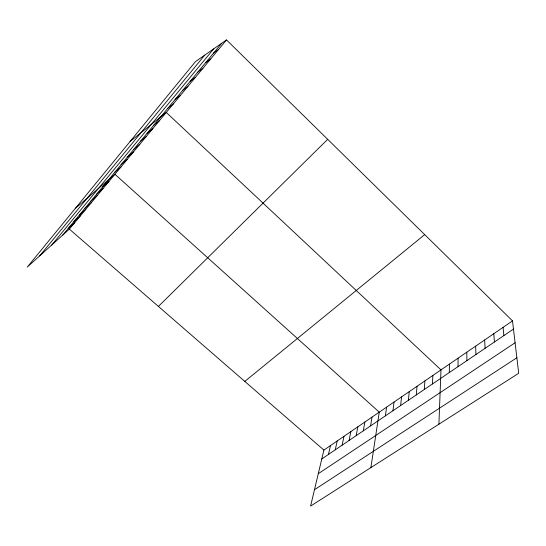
<?xml version="1.0" encoding="UTF-8"?>
<svg xmlns="http://www.w3.org/2000/svg" width="546" height="546" viewBox="0 0 546 546"><rect width="100%" height="100%" fill="white"/><g stroke="black" fill="none" stroke-linecap="round" stroke-linejoin="round"><path stroke-width="0.82" d="M458.026 366.646L458.06 358.19M449.276 372.577L449.46 364.08M438.895 424.201L440.991 369.881L166.271 112.435L130.125 141.434M432.418 383.995L432.882 375.43M424.297 389.503L424.897 380.903M416.291 394.922L417.021 386.295M408.401 400.273L409.254 391.612M400.621 405.542L401.597 396.86M392.949 410.742L394.048 402.033M385.387 415.868L386.595 407.132M370.891 467.601L379.252 412.169L114.919 174.263L75.287 208.435M370.577 425.9L372.003 417.13M363.322 430.821L364.851 422.024M356.163 435.667L357.801 426.856M349.099 440.451L350.839 431.627M342.137 445.174L343.966 436.329M335.258 449.829L337.189 440.977M328.48 454.429L330.494 445.556M512.51 320.891L323.894 450.081L310.599 506.081L518.7 373.273L512.51 320.891L226.501 39.919L195.482 61.602L27.3 267.055L69.362 229.115L226.501 39.919M39.674 255.897L204.75 55.119M51.706 245.045L213.65 48.901M62.742 235.087L221.71 43.27M158.408 306.415L327.689 139.326M68.195 228.501L74.775 222.597M73.73 221.826L80.262 215.991M79.347 215.049L85.831 209.289M85.046 208.169L91.475 202.484M90.834 201.187L97.208 195.584M96.703 194.103L103.023 188.582M102.662 186.916L108.927 181.477M114.858 172.202L121 166.946M121.096 164.674L127.17 159.514M127.43 157.03L133.442 151.965M133.866 149.263L139.803 144.301M140.404 141.373L146.267 136.52M147.045 133.361L152.832 128.617M244.799 381.415L424.692 234.623M153.795 125.218L159.5 120.591M167.834 108.279L173.369 103.897M175.136 99.468L180.576 95.209M182.569 90.499L187.913 86.384M190.124 81.381L195.366 77.409M197.816 72.099L202.948 68.277M205.637 62.66L210.667 58.988M213.602 53.051L218.516 49.536M321.785 458.961L513.479 329.074M318.284 473.71L515.096 342.765M314.482 489.707L516.864 357.76M69.362 229.115L323.894 450.081M503.078 327.354L503.869 335.585M493.796 333.708L494.41 341.994M484.657 339.974L485.101 348.3M475.655 346.137L475.935 354.511M466.789 352.204L466.912 360.626"/></g></svg>
